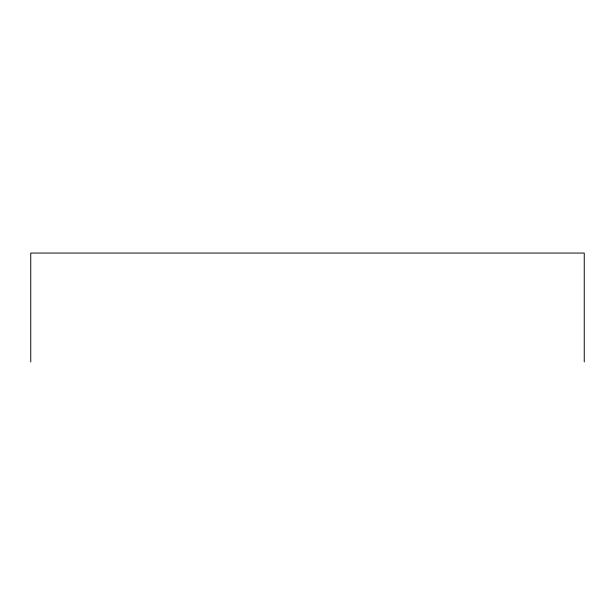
<?xml version="1.0" encoding="UTF-8"?>
<svg xmlns="http://www.w3.org/2000/svg" width="615" height="615" viewBox="0 0 615 615"><rect width="100%" height="100%" fill="white"/><g stroke="black" fill="none" stroke-linecap="round" stroke-linejoin="round"><path stroke-width="0.92" d="M584.25 361.943L584.25 253.057L30.75 253.057L30.75 361.943"/></g></svg>
